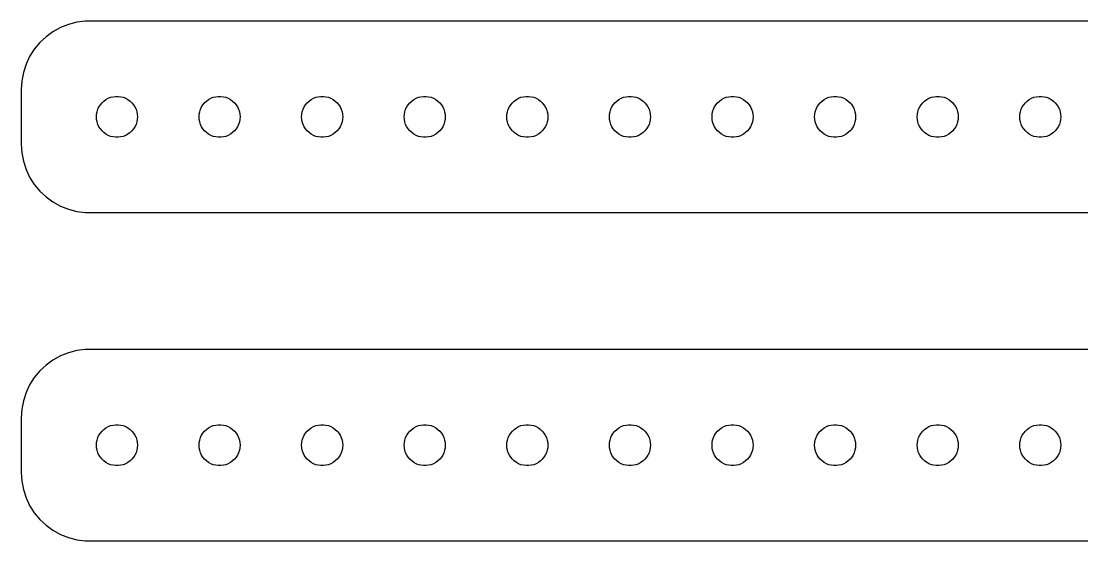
# Model space of a CAD drawing. Header units: metres. Extents: x -157 to 157, y 41 to 79.
# Drawn here: x -157 to -79.5, y 41 to 79 of the extents above; entities that cross this region are included whole.
import ezdxf

# ---------------------------------------------------------------- set-up
doc = ezdxf.new("R2010")
doc.units = ezdxf.units.M

msp = doc.modelspace()

# ---------------------------------------------------------------- linework, layer by layer
for p, q in [((-154.129, 78.5241), (-154.679, 78.2216)), ((-153.545, 78.7553), (-154.129, 78.5241)), ((-152.937, 78.9114), (-153.545, 78.7553)), ((-152.314, 78.9901), (-152.937, 78.9114)), ((152.314, 78.9901), (-152.314, 78.9901)), ((-155.187, 77.8526), (-155.645, 77.4227)), ((-154.679, 78.2216), (-155.187, 77.8526)), ((-156.045, 76.9389), (-156.382, 76.4088)), ((-155.645, 77.4227), (-156.045, 76.9389)), ((-156.382, 76.4088), (-156.649, 75.8406)), ((-156.843, 75.2434), (-156.961, 74.6267)), ((-156.649, 75.8406), (-156.843, 75.2434)), ((-156.961, 74.6267), (-157, 74)), ((-157, 74), (-157, 70)), ((-151.314, 72.7226), (-151.214, 72.8817)), ((-151.214, 72.8817), (-151.093, 73.0268)), ((-151.093, 73.0268), (-150.956, 73.1558)), ((-150.956, 73.1558), (-150.804, 73.2665)), ((-150.804, 73.2665), (-150.639, 73.3572)), ((-150.639, 73.3572), (-150.464, 73.4266)), ((-150.464, 73.4266), (-150.281, 73.4734)), ((-150.281, 73.4734), (-150.094, 73.497)), ((-150.094, 73.497), (-149.906, 73.497)), ((-149.906, 73.497), (-149.719, 73.4734)), ((-149.719, 73.4734), (-149.536, 73.4266)), ((-149.536, 73.4266), (-149.361, 73.3572)), ((-149.361, 73.3572), (-149.196, 73.2665)), ((-149.196, 73.2665), (-149.044, 73.1558)), ((-149.044, 73.1558), (-148.907, 73.0268)), ((-148.907, 73.0268), (-148.786, 72.8817)), ((-148.786, 72.8817), (-148.686, 72.7226)), ((-143.814, 72.7226), (-143.714, 72.8817)), ((-143.714, 72.8817), (-143.593, 73.0268)), ((-143.593, 73.0268), (-143.456, 73.1558)), ((-143.456, 73.1558), (-143.304, 73.2665)), ((-143.304, 73.2665), (-143.139, 73.3572)), ((-143.139, 73.3572), (-142.964, 73.4266)), ((-142.964, 73.4266), (-142.781, 73.4734)), ((-142.781, 73.4734), (-142.594, 73.497)), ((-142.594, 73.497), (-142.406, 73.497)), ((-142.406, 73.497), (-142.219, 73.4734)), ((-142.219, 73.4734), (-142.036, 73.4266)), ((-142.036, 73.4266), (-141.861, 73.3572)), ((-141.861, 73.3572), (-141.696, 73.2665)), ((-141.696, 73.2665), (-141.544, 73.1558)), ((-141.544, 73.1558), (-141.407, 73.0268)), ((-141.407, 73.0268), (-141.286, 72.8817)), ((-141.286, 72.8817), (-141.186, 72.7226)), ((-136.314, 72.7226), (-136.214, 72.8817)), ((-136.214, 72.8817), (-136.093, 73.0268)), ((-136.093, 73.0268), (-135.956, 73.1558)), ((-135.956, 73.1558), (-135.804, 73.2665)), ((-135.804, 73.2665), (-135.639, 73.3572)), ((-135.639, 73.3572), (-135.464, 73.4266)), ((-135.464, 73.4266), (-135.281, 73.4734)), ((-135.281, 73.4734), (-135.094, 73.497)), ((-135.094, 73.497), (-134.906, 73.497)), ((-134.906, 73.497), (-134.719, 73.4734)), ((-134.719, 73.4734), (-134.536, 73.4266)), ((-134.536, 73.4266), (-134.361, 73.3572)), ((-134.361, 73.3572), (-134.196, 73.2665)), ((-134.196, 73.2665), (-134.044, 73.1558)), ((-134.044, 73.1558), (-133.907, 73.0268)), ((-133.907, 73.0268), (-133.786, 72.8817)), ((-133.786, 72.8817), (-133.686, 72.7226)), ((-128.814, 72.7226), (-128.714, 72.8817)), ((-128.714, 72.8817), (-128.593, 73.0268)), ((-128.593, 73.0268), (-128.456, 73.1558)), ((-128.456, 73.1558), (-128.304, 73.2665)), ((-128.304, 73.2665), (-128.139, 73.3572)), ((-128.139, 73.3572), (-127.964, 73.4266)), ((-127.964, 73.4266), (-127.781, 73.4734)), ((-127.781, 73.4734), (-127.594, 73.497)), ((-127.594, 73.497), (-127.406, 73.497)), ((-127.406, 73.497), (-127.219, 73.4734)), ((-127.219, 73.4734), (-127.036, 73.4266)), ((-127.036, 73.4266), (-126.861, 73.3572)), ((-126.861, 73.3572), (-126.696, 73.2665)), ((-126.696, 73.2665), (-126.544, 73.1558)), ((-126.544, 73.1558), (-126.407, 73.0268)), ((-126.407, 73.0268), (-126.286, 72.8817)), ((-126.286, 72.8817), (-126.186, 72.7226)), ((-121.314, 72.7226), (-121.214, 72.8817)), ((-121.214, 72.8817), (-121.093, 73.0268)), ((-121.093, 73.0268), (-120.956, 73.1558)), ((-120.956, 73.1558), (-120.804, 73.2665)), ((-120.804, 73.2665), (-120.639, 73.3572)), ((-120.639, 73.3572), (-120.464, 73.4266)), ((-120.464, 73.4266), (-120.281, 73.4734)), ((-120.281, 73.4734), (-120.094, 73.497)), ((-120.094, 73.497), (-119.906, 73.497)), ((-119.906, 73.497), (-119.719, 73.4734)), ((-119.719, 73.4734), (-119.536, 73.4266)), ((-119.536, 73.4266), (-119.361, 73.3572)), ((-119.361, 73.3572), (-119.196, 73.2665)), ((-119.196, 73.2665), (-119.044, 73.1558)), ((-119.044, 73.1558), (-118.907, 73.0268)), ((-118.907, 73.0268), (-118.786, 72.8817)), ((-118.786, 72.8817), (-118.686, 72.7226)), ((-113.814, 72.7226), (-113.714, 72.8817)), ((-113.714, 72.8817), (-113.593, 73.0268)), ((-113.593, 73.0268), (-113.456, 73.1558)), ((-113.456, 73.1558), (-113.304, 73.2665)), ((-113.304, 73.2665), (-113.139, 73.3572)), ((-113.139, 73.3572), (-112.964, 73.4266)), ((-112.964, 73.4266), (-112.781, 73.4734)), ((-112.781, 73.4734), (-112.594, 73.497)), ((-112.594, 73.497), (-112.406, 73.497)), ((-112.406, 73.497), (-112.219, 73.4734)), ((-112.219, 73.4734), (-112.036, 73.4266)), ((-112.036, 73.4266), (-111.861, 73.3572)), ((-111.861, 73.3572), (-111.696, 73.2665)), ((-111.696, 73.2665), (-111.544, 73.1558)), ((-111.544, 73.1558), (-111.407, 73.0268)), ((-111.407, 73.0268), (-111.286, 72.8817)), ((-111.286, 72.8817), (-111.186, 72.7226)), ((-106.314, 72.7226), (-106.214, 72.8817)), ((-106.214, 72.8817), (-106.093, 73.0268)), ((-106.093, 73.0268), (-105.956, 73.1558)), ((-105.956, 73.1558), (-105.804, 73.2665)), ((-105.804, 73.2665), (-105.639, 73.3572)), ((-105.639, 73.3572), (-105.464, 73.4266)), ((-105.464, 73.4266), (-105.281, 73.4734)), ((-105.281, 73.4734), (-105.094, 73.497)), ((-105.094, 73.497), (-104.906, 73.497)), ((-104.906, 73.497), (-104.719, 73.4734)), ((-104.719, 73.4734), (-104.536, 73.4266)), ((-104.536, 73.4266), (-104.361, 73.3572)), ((-104.361, 73.3572), (-104.196, 73.2665)), ((-104.196, 73.2665), (-104.044, 73.1558)), ((-104.044, 73.1558), (-103.907, 73.0268)), ((-103.907, 73.0268), (-103.786, 72.8817)), ((-103.786, 72.8817), (-103.686, 72.7226)), ((-98.8145, 72.7226), (-98.7135, 72.8817)), ((-98.7135, 72.8817), (-98.5934, 73.0268)), ((-98.5934, 73.0268), (-98.4561, 73.1558)), ((-98.4561, 73.1558), (-98.3037, 73.2665)), ((-98.3037, 73.2665), (-98.1387, 73.3572)), ((-98.1387, 73.3572), (-97.9635, 73.4266)), ((-97.9635, 73.4266), (-97.7811, 73.4734)), ((-97.7811, 73.4734), (-97.5942, 73.497)), ((-97.5942, 73.497), (-97.4058, 73.497)), ((-97.4058, 73.497), (-97.2189, 73.4734)), ((-97.2189, 73.4734), (-97.0365, 73.4266)), ((-97.0365, 73.4266), (-96.8613, 73.3572)), ((-96.8613, 73.3572), (-96.6963, 73.2665)), ((-96.6963, 73.2665), (-96.5439, 73.1558)), ((-96.5439, 73.1558), (-96.4065, 73.0268)), ((-96.4065, 73.0268), (-96.2865, 72.8817)), ((-96.2865, 72.8817), (-96.1855, 72.7226)), ((-91.3145, 72.7226), (-91.2135, 72.8817)), ((-91.2135, 72.8817), (-91.0934, 73.0268)), ((-91.0934, 73.0268), (-90.9561, 73.1558)), ((-90.9561, 73.1558), (-90.8037, 73.2665)), ((-90.8037, 73.2665), (-90.6387, 73.3572)), ((-90.6387, 73.3572), (-90.4635, 73.4266)), ((-90.4635, 73.4266), (-90.2811, 73.4734)), ((-90.2811, 73.4734), (-90.0942, 73.497)), ((-90.0942, 73.497), (-89.9058, 73.497)), ((-89.9058, 73.497), (-89.7189, 73.4734)), ((-89.7189, 73.4734), (-89.5365, 73.4266)), ((-89.5365, 73.4266), (-89.3613, 73.3572)), ((-89.3613, 73.3572), (-89.1963, 73.2665)), ((-89.1963, 73.2665), (-89.0439, 73.1558)), ((-89.0439, 73.1558), (-88.9065, 73.0268)), ((-88.9065, 73.0268), (-88.7865, 72.8817)), ((-88.7865, 72.8817), (-88.6855, 72.7226)), ((-83.8145, 72.7226), (-83.7135, 72.8817)), ((-83.7135, 72.8817), (-83.5934, 73.0268)), ((-83.5934, 73.0268), (-83.4561, 73.1558)), ((-83.4561, 73.1558), (-83.3037, 73.2665)), ((-83.3037, 73.2665), (-83.1387, 73.3572)), ((-83.1387, 73.3572), (-82.9635, 73.4266)), ((-82.9635, 73.4266), (-82.7811, 73.4734)), ((-82.7811, 73.4734), (-82.5942, 73.497)), ((-82.5942, 73.497), (-82.4058, 73.497)), ((-82.4058, 73.497), (-82.2189, 73.4734)), ((-82.2189, 73.4734), (-82.0365, 73.4266)), ((-82.0365, 73.4266), (-81.8613, 73.3572)), ((-81.8613, 73.3572), (-81.6963, 73.2665)), ((-81.6963, 73.2665), (-81.5439, 73.1558)), ((-81.5439, 73.1558), (-81.4065, 73.0268)), ((-81.4065, 73.0268), (-81.2865, 72.8817)), ((-81.2865, 72.8817), (-81.1855, 72.7226)), ((-151.5, 72), (-151.488, 72.188)), ((-151.488, 72.188), (-151.453, 72.373)), ((-151.453, 72.373), (-151.395, 72.5522)), ((-151.395, 72.5522), (-151.314, 72.7226)), ((-148.686, 72.7226), (-148.605, 72.5522)), ((-148.605, 72.5522), (-148.547, 72.373)), ((-148.547, 72.373), (-148.512, 72.188)), ((-148.512, 72.188), (-148.5, 72)), ((-144, 72), (-143.988, 72.188)), ((-143.988, 72.188), (-143.953, 72.373)), ((-143.953, 72.373), (-143.895, 72.5522)), ((-143.895, 72.5522), (-143.814, 72.7226)), ((-141.186, 72.7226), (-141.105, 72.5522)), ((-141.105, 72.5522), (-141.047, 72.373)), ((-141.047, 72.373), (-141.012, 72.188)), ((-141.012, 72.188), (-141, 72)), ((-136.5, 72), (-136.488, 72.188)), ((-136.488, 72.188), (-136.453, 72.373)), ((-136.453, 72.373), (-136.395, 72.5522)), ((-136.395, 72.5522), (-136.314, 72.7226)), ((-133.686, 72.7226), (-133.605, 72.5522)), ((-133.605, 72.5522), (-133.547, 72.373)), ((-133.547, 72.373), (-133.512, 72.188)), ((-133.512, 72.188), (-133.5, 72)), ((-129, 72), (-128.988, 72.188)), ((-128.988, 72.188), (-128.953, 72.373)), ((-128.953, 72.373), (-128.895, 72.5522)), ((-128.895, 72.5522), (-128.814, 72.7226)), ((-126.186, 72.7226), (-126.105, 72.5522)), ((-126.105, 72.5522), (-126.047, 72.373)), ((-126.047, 72.373), (-126.012, 72.188)), ((-126.012, 72.188), (-126, 72)), ((-121.5, 72), (-121.488, 72.188)), ((-121.488, 72.188), (-121.453, 72.373)), ((-121.453, 72.373), (-121.395, 72.5522)), ((-121.395, 72.5522), (-121.314, 72.7226)), ((-118.686, 72.7226), (-118.605, 72.5522)), ((-118.605, 72.5522), (-118.547, 72.373)), ((-118.547, 72.373), (-118.512, 72.188)), ((-118.512, 72.188), (-118.5, 72)), ((-114, 72), (-113.988, 72.188)), ((-113.988, 72.188), (-113.953, 72.373)), ((-113.953, 72.373), (-113.895, 72.5522)), ((-113.895, 72.5522), (-113.814, 72.7226)), ((-111.186, 72.7226), (-111.105, 72.5522)), ((-111.105, 72.5522), (-111.047, 72.373)), ((-111.047, 72.373), (-111.012, 72.188)), ((-111.012, 72.188), (-111, 72)), ((-106.5, 72), (-106.488, 72.188)), ((-106.488, 72.188), (-106.453, 72.373)), ((-106.453, 72.373), (-106.395, 72.5522)), ((-106.395, 72.5522), (-106.314, 72.7226)), ((-103.686, 72.7226), (-103.605, 72.5522)), ((-103.605, 72.5522), (-103.547, 72.373)), ((-103.547, 72.373), (-103.512, 72.188)), ((-103.512, 72.188), (-103.5, 72)), ((-99, 72), (-98.9882, 72.188)), ((-98.9882, 72.188), (-98.9529, 72.373)), ((-98.9529, 72.373), (-98.8947, 72.5522)), ((-98.8947, 72.5522), (-98.8145, 72.7226)), ((-96.1855, 72.7226), (-96.1053, 72.5522)), ((-96.1053, 72.5522), (-96.0471, 72.373)), ((-96.0471, 72.373), (-96.0118, 72.188)), ((-96.0118, 72.188), (-96, 72)), ((-91.5, 72), (-91.4882, 72.188)), ((-91.4882, 72.188), (-91.4529, 72.373)), ((-91.4529, 72.373), (-91.3947, 72.5522)), ((-91.3947, 72.5522), (-91.3145, 72.7226)), ((-88.6855, 72.7226), (-88.6053, 72.5522)), ((-88.6053, 72.5522), (-88.5471, 72.373)), ((-88.5471, 72.373), (-88.5118, 72.188)), ((-88.5118, 72.188), (-88.5, 72)), ((-84, 72), (-83.9882, 72.188)), ((-83.9882, 72.188), (-83.9529, 72.373)), ((-83.9529, 72.373), (-83.8947, 72.5522)), ((-83.8947, 72.5522), (-83.8145, 72.7226)), ((-81.1855, 72.7226), (-81.1053, 72.5522)), ((-81.1053, 72.5522), (-81.0471, 72.373)), ((-81.0471, 72.373), (-81.0118, 72.188)), ((-81.0118, 72.188), (-81, 72)), ((-151.488, 71.812), (-151.5, 72)), ((-151.453, 71.627), (-151.488, 71.812)), ((-151.395, 71.4478), (-151.453, 71.627)), ((-151.314, 71.2774), (-151.395, 71.4478)), ((-148.605, 71.4478), (-148.686, 71.2774)), ((-148.547, 71.627), (-148.605, 71.4478)), ((-148.512, 71.812), (-148.547, 71.627)), ((-148.5, 72), (-148.512, 71.812)), ((-143.988, 71.812), (-144, 72)), ((-143.953, 71.627), (-143.988, 71.812)), ((-143.895, 71.4478), (-143.953, 71.627)), ((-143.814, 71.2774), (-143.895, 71.4478)), ((-141.105, 71.4478), (-141.186, 71.2774)), ((-141.047, 71.627), (-141.105, 71.4478)), ((-141.012, 71.812), (-141.047, 71.627)), ((-141, 72), (-141.012, 71.812)), ((-136.488, 71.812), (-136.5, 72)), ((-136.453, 71.627), (-136.488, 71.812)), ((-136.395, 71.4478), (-136.453, 71.627)), ((-136.314, 71.2774), (-136.395, 71.4478)), ((-133.605, 71.4478), (-133.686, 71.2774)), ((-133.547, 71.627), (-133.605, 71.4478)), ((-133.512, 71.812), (-133.547, 71.627)), ((-133.5, 72), (-133.512, 71.812)), ((-128.988, 71.812), (-129, 72)), ((-128.953, 71.627), (-128.988, 71.812)), ((-128.895, 71.4478), (-128.953, 71.627)), ((-128.814, 71.2774), (-128.895, 71.4478)), ((-126.105, 71.4478), (-126.186, 71.2774)), ((-126.047, 71.627), (-126.105, 71.4478)), ((-126.012, 71.812), (-126.047, 71.627)), ((-126, 72), (-126.012, 71.812)), ((-121.488, 71.812), (-121.5, 72)), ((-121.453, 71.627), (-121.488, 71.812)), ((-121.395, 71.4478), (-121.453, 71.627)), ((-121.314, 71.2774), (-121.395, 71.4478)), ((-118.605, 71.4478), (-118.686, 71.2774)), ((-118.547, 71.627), (-118.605, 71.4478)), ((-118.512, 71.812), (-118.547, 71.627)), ((-118.5, 72), (-118.512, 71.812)), ((-113.988, 71.812), (-114, 72)), ((-113.953, 71.627), (-113.988, 71.812)), ((-113.895, 71.4478), (-113.953, 71.627)), ((-113.814, 71.2774), (-113.895, 71.4478)), ((-111.105, 71.4478), (-111.186, 71.2774)), ((-111.047, 71.627), (-111.105, 71.4478)), ((-111.012, 71.812), (-111.047, 71.627)), ((-111, 72), (-111.012, 71.812)), ((-106.488, 71.812), (-106.5, 72)), ((-106.453, 71.627), (-106.488, 71.812)), ((-106.395, 71.4478), (-106.453, 71.627)), ((-106.314, 71.2774), (-106.395, 71.4478)), ((-103.605, 71.4478), (-103.686, 71.2774)), ((-103.547, 71.627), (-103.605, 71.4478)), ((-103.512, 71.812), (-103.547, 71.627)), ((-103.5, 72), (-103.512, 71.812)), ((-98.9882, 71.812), (-99, 72)), ((-98.9529, 71.627), (-98.9882, 71.812)), ((-98.8947, 71.4478), (-98.9529, 71.627)), ((-98.8145, 71.2774), (-98.8947, 71.4478)), ((-96.1053, 71.4478), (-96.1855, 71.2774)), ((-96.0471, 71.627), (-96.1053, 71.4478)), ((-96.0118, 71.812), (-96.0471, 71.627)), ((-96, 72), (-96.0118, 71.812)), ((-91.4882, 71.812), (-91.5, 72)), ((-91.4529, 71.627), (-91.4882, 71.812)), ((-91.3947, 71.4478), (-91.4529, 71.627)), ((-91.3145, 71.2774), (-91.3947, 71.4478)), ((-88.6053, 71.4478), (-88.6855, 71.2774)), ((-88.5471, 71.627), (-88.6053, 71.4478)), ((-88.5118, 71.812), (-88.5471, 71.627)), ((-88.5, 72), (-88.5118, 71.812)), ((-83.9882, 71.812), (-84, 72)), ((-83.9529, 71.627), (-83.9882, 71.812)), ((-83.8947, 71.4478), (-83.9529, 71.627)), ((-83.8145, 71.2774), (-83.8947, 71.4478)), ((-81.1053, 71.4478), (-81.1855, 71.2774)), ((-81.0471, 71.627), (-81.1053, 71.4478)), ((-81.0118, 71.812), (-81.0471, 71.627)), ((-81, 72), (-81.0118, 71.812)), ((-151.214, 71.1183), (-151.314, 71.2774)), ((-151.093, 70.9732), (-151.214, 71.1183)), ((-150.956, 70.8442), (-151.093, 70.9732)), ((-150.804, 70.7335), (-150.956, 70.8442)), ((-150.639, 70.6428), (-150.804, 70.7335)), ((-150.464, 70.5734), (-150.639, 70.6428)), ((-150.281, 70.5266), (-150.464, 70.5734)), ((-149.536, 70.5734), (-149.719, 70.5266)), ((-149.361, 70.6428), (-149.536, 70.5734)), ((-149.196, 70.7335), (-149.361, 70.6428)), ((-149.044, 70.8442), (-149.196, 70.7335)), ((-148.907, 70.9732), (-149.044, 70.8442)), ((-148.786, 71.1183), (-148.907, 70.9732)), ((-148.686, 71.2774), (-148.786, 71.1183)), ((-143.714, 71.1183), (-143.814, 71.2774)), ((-143.593, 70.9732), (-143.714, 71.1183)), ((-143.456, 70.8442), (-143.593, 70.9732)), ((-143.304, 70.7335), (-143.456, 70.8442)), ((-143.139, 70.6428), (-143.304, 70.7335)), ((-142.964, 70.5734), (-143.139, 70.6428)), ((-142.781, 70.5266), (-142.964, 70.5734)), ((-142.036, 70.5734), (-142.219, 70.5266)), ((-141.861, 70.6428), (-142.036, 70.5734)), ((-141.696, 70.7335), (-141.861, 70.6428)), ((-141.544, 70.8442), (-141.696, 70.7335)), ((-141.407, 70.9732), (-141.544, 70.8442)), ((-141.286, 71.1183), (-141.407, 70.9732)), ((-141.186, 71.2774), (-141.286, 71.1183)), ((-136.214, 71.1183), (-136.314, 71.2774)), ((-136.093, 70.9732), (-136.214, 71.1183)), ((-135.956, 70.8442), (-136.093, 70.9732)), ((-135.804, 70.7335), (-135.956, 70.8442)), ((-135.639, 70.6428), (-135.804, 70.7335)), ((-135.464, 70.5734), (-135.639, 70.6428)), ((-135.281, 70.5266), (-135.464, 70.5734)), ((-134.536, 70.5734), (-134.719, 70.5266)), ((-134.361, 70.6428), (-134.536, 70.5734)), ((-134.196, 70.7335), (-134.361, 70.6428)), ((-134.044, 70.8442), (-134.196, 70.7335)), ((-133.907, 70.9732), (-134.044, 70.8442)), ((-133.786, 71.1183), (-133.907, 70.9732)), ((-133.686, 71.2774), (-133.786, 71.1183)), ((-128.714, 71.1183), (-128.814, 71.2774)), ((-128.593, 70.9732), (-128.714, 71.1183)), ((-128.456, 70.8442), (-128.593, 70.9732)), ((-128.304, 70.7335), (-128.456, 70.8442)), ((-128.139, 70.6428), (-128.304, 70.7335)), ((-127.964, 70.5734), (-128.139, 70.6428)), ((-127.781, 70.5266), (-127.964, 70.5734)), ((-127.036, 70.5734), (-127.219, 70.5266)), ((-126.861, 70.6428), (-127.036, 70.5734)), ((-126.696, 70.7335), (-126.861, 70.6428)), ((-126.544, 70.8442), (-126.696, 70.7335)), ((-126.407, 70.9732), (-126.544, 70.8442)), ((-126.286, 71.1183), (-126.407, 70.9732)), ((-126.186, 71.2774), (-126.286, 71.1183)), ((-121.214, 71.1183), (-121.314, 71.2774)), ((-121.093, 70.9732), (-121.214, 71.1183)), ((-120.956, 70.8442), (-121.093, 70.9732)), ((-120.804, 70.7335), (-120.956, 70.8442)), ((-120.639, 70.6428), (-120.804, 70.7335)), ((-120.464, 70.5734), (-120.639, 70.6428)), ((-120.281, 70.5266), (-120.464, 70.5734)), ((-119.536, 70.5734), (-119.719, 70.5266)), ((-119.361, 70.6428), (-119.536, 70.5734)), ((-119.196, 70.7335), (-119.361, 70.6428)), ((-119.044, 70.8442), (-119.196, 70.7335)), ((-118.907, 70.9732), (-119.044, 70.8442)), ((-118.786, 71.1183), (-118.907, 70.9732)), ((-118.686, 71.2774), (-118.786, 71.1183)), ((-113.714, 71.1183), (-113.814, 71.2774)), ((-113.593, 70.9732), (-113.714, 71.1183)), ((-113.456, 70.8442), (-113.593, 70.9732)), ((-113.304, 70.7335), (-113.456, 70.8442)), ((-113.139, 70.6428), (-113.304, 70.7335)), ((-112.964, 70.5734), (-113.139, 70.6428)), ((-112.781, 70.5266), (-112.964, 70.5734)), ((-112.036, 70.5734), (-112.219, 70.5266)), ((-111.861, 70.6428), (-112.036, 70.5734)), ((-111.696, 70.7335), (-111.861, 70.6428)), ((-111.544, 70.8442), (-111.696, 70.7335)), ((-111.407, 70.9732), (-111.544, 70.8442)), ((-111.286, 71.1183), (-111.407, 70.9732)), ((-111.186, 71.2774), (-111.286, 71.1183)), ((-106.214, 71.1183), (-106.314, 71.2774)), ((-106.093, 70.9732), (-106.214, 71.1183)), ((-105.956, 70.8442), (-106.093, 70.9732)), ((-105.804, 70.7335), (-105.956, 70.8442)), ((-105.639, 70.6428), (-105.804, 70.7335)), ((-105.464, 70.5734), (-105.639, 70.6428)), ((-105.281, 70.5266), (-105.464, 70.5734)), ((-104.536, 70.5734), (-104.719, 70.5266)), ((-104.361, 70.6428), (-104.536, 70.5734)), ((-104.196, 70.7335), (-104.361, 70.6428)), ((-104.044, 70.8442), (-104.196, 70.7335)), ((-103.907, 70.9732), (-104.044, 70.8442)), ((-103.786, 71.1183), (-103.907, 70.9732)), ((-103.686, 71.2774), (-103.786, 71.1183)), ((-98.7135, 71.1183), (-98.8145, 71.2774)), ((-98.5934, 70.9732), (-98.7135, 71.1183)), ((-98.4561, 70.8442), (-98.5934, 70.9732)), ((-98.3037, 70.7335), (-98.4561, 70.8442)), ((-98.1387, 70.6428), (-98.3037, 70.7335)), ((-97.9635, 70.5734), (-98.1387, 70.6428)), ((-97.7811, 70.5266), (-97.9635, 70.5734)), ((-97.0365, 70.5734), (-97.2189, 70.5266)), ((-96.8613, 70.6428), (-97.0365, 70.5734)), ((-96.6963, 70.7335), (-96.8613, 70.6428)), ((-96.5439, 70.8442), (-96.6963, 70.7335)), ((-96.4065, 70.9732), (-96.5439, 70.8442)), ((-96.2865, 71.1183), (-96.4065, 70.9732)), ((-96.1855, 71.2774), (-96.2865, 71.1183)), ((-91.2135, 71.1183), (-91.3145, 71.2774)), ((-91.0934, 70.9732), (-91.2135, 71.1183)), ((-90.9561, 70.8442), (-91.0934, 70.9732)), ((-90.8037, 70.7335), (-90.9561, 70.8442)), ((-90.6387, 70.6428), (-90.8037, 70.7335)), ((-90.4635, 70.5734), (-90.6387, 70.6428)), ((-90.2811, 70.5266), (-90.4635, 70.5734)), ((-89.5365, 70.5734), (-89.7189, 70.5266)), ((-89.3613, 70.6428), (-89.5365, 70.5734)), ((-89.1963, 70.7335), (-89.3613, 70.6428)), ((-89.0439, 70.8442), (-89.1963, 70.7335)), ((-88.9065, 70.9732), (-89.0439, 70.8442)), ((-88.7865, 71.1183), (-88.9065, 70.9732)), ((-88.6855, 71.2774), (-88.7865, 71.1183)), ((-83.7135, 71.1183), (-83.8145, 71.2774)), ((-83.5934, 70.9732), (-83.7135, 71.1183)), ((-83.4561, 70.8442), (-83.5934, 70.9732)), ((-83.3037, 70.7335), (-83.4561, 70.8442)), ((-83.1387, 70.6428), (-83.3037, 70.7335)), ((-82.9635, 70.5734), (-83.1387, 70.6428)), ((-82.7811, 70.5266), (-82.9635, 70.5734)), ((-82.0365, 70.5734), (-82.2189, 70.5266)), ((-81.8613, 70.6428), (-82.0365, 70.5734)), ((-81.6963, 70.7335), (-81.8613, 70.6428)), ((-81.5439, 70.8442), (-81.6963, 70.7335)), ((-81.4065, 70.9732), (-81.5439, 70.8442)), ((-81.2865, 71.1183), (-81.4065, 70.9732)), ((-81.1855, 71.2774), (-81.2865, 71.1183)), ((-157, 70), (-156.961, 69.3733)), ((-150.094, 70.503), (-150.281, 70.5266)), ((-149.906, 70.503), (-150.094, 70.503)), ((-149.719, 70.5266), (-149.906, 70.503)), ((-142.594, 70.503), (-142.781, 70.5266)), ((-142.406, 70.503), (-142.594, 70.503)), ((-142.219, 70.5266), (-142.406, 70.503)), ((-135.094, 70.503), (-135.281, 70.5266)), ((-134.906, 70.503), (-135.094, 70.503)), ((-134.719, 70.5266), (-134.906, 70.503)), ((-127.594, 70.503), (-127.781, 70.5266)), ((-127.406, 70.503), (-127.594, 70.503)), ((-127.219, 70.5266), (-127.406, 70.503)), ((-120.094, 70.503), (-120.281, 70.5266)), ((-119.906, 70.503), (-120.094, 70.503)), ((-119.719, 70.5266), (-119.906, 70.503)), ((-112.594, 70.503), (-112.781, 70.5266)), ((-112.406, 70.503), (-112.594, 70.503)), ((-112.219, 70.5266), (-112.406, 70.503)), ((-105.094, 70.503), (-105.281, 70.5266)), ((-104.906, 70.503), (-105.094, 70.503)), ((-104.719, 70.5266), (-104.906, 70.503)), ((-97.5942, 70.503), (-97.7811, 70.5266)), ((-97.4058, 70.503), (-97.5942, 70.503)), ((-97.2189, 70.5266), (-97.4058, 70.503)), ((-90.0942, 70.503), (-90.2811, 70.5266)), ((-89.9058, 70.503), (-90.0942, 70.503)), ((-89.7189, 70.5266), (-89.9058, 70.503)), ((-82.5942, 70.503), (-82.7811, 70.5266)), ((-82.4058, 70.503), (-82.5942, 70.503)), ((-82.2189, 70.5266), (-82.4058, 70.503)), ((-156.961, 69.3733), (-156.843, 68.7566)), ((-156.843, 68.7566), (-156.649, 68.1594)), ((-156.649, 68.1594), (-156.382, 67.5912)), ((-156.382, 67.5912), (-156.045, 67.0611)), ((-156.045, 67.0611), (-155.645, 66.5773)), ((-155.645, 66.5773), (-155.187, 66.1474)), ((-155.187, 66.1474), (-154.679, 65.7784)), ((-154.679, 65.7784), (-154.129, 65.4759)), ((-154.129, 65.4759), (-153.545, 65.2447)), ((-153.545, 65.2447), (-152.937, 65.0886)), ((-152.937, 65.0886), (-152.314, 65.0099)), ((-152.314, 65.0099), (152.314, 65.0099)), ((-154.129, 54.5241), (-154.679, 54.2216)), ((-153.545, 54.7553), (-154.129, 54.5241)), ((-152.937, 54.9114), (-153.545, 54.7553)), ((-152.314, 54.9901), (-152.937, 54.9114)), ((152.314, 54.9901), (-152.314, 54.9901)), ((-155.187, 53.8526), (-155.645, 53.4227)), ((-154.679, 54.2216), (-155.187, 53.8526)), ((-156.045, 52.9389), (-156.382, 52.4088)), ((-155.645, 53.4227), (-156.045, 52.9389)), ((-156.382, 52.4088), (-156.649, 51.8406)), ((-156.843, 51.2434), (-156.961, 50.6267)), ((-156.649, 51.8406), (-156.843, 51.2434)), ((-156.961, 50.6267), (-157, 50)), ((-157, 50), (-157, 46)), ((-151.314, 48.7226), (-151.214, 48.8817)), ((-151.214, 48.8817), (-151.093, 49.0268)), ((-151.093, 49.0268), (-150.956, 49.1558)), ((-150.956, 49.1558), (-150.804, 49.2665)), ((-150.804, 49.2665), (-150.639, 49.3572)), ((-150.639, 49.3572), (-150.464, 49.4266)), ((-150.464, 49.4266), (-150.281, 49.4734)), ((-150.281, 49.4734), (-150.094, 49.497)), ((-150.094, 49.497), (-149.906, 49.497)), ((-149.906, 49.497), (-149.719, 49.4734)), ((-149.719, 49.4734), (-149.536, 49.4266)), ((-149.536, 49.4266), (-149.361, 49.3572)), ((-149.361, 49.3572), (-149.196, 49.2665)), ((-149.196, 49.2665), (-149.044, 49.1558)), ((-149.044, 49.1558), (-148.907, 49.0268)), ((-148.907, 49.0268), (-148.786, 48.8817)), ((-148.786, 48.8817), (-148.686, 48.7226)), ((-143.814, 48.7226), (-143.714, 48.8817)), ((-143.714, 48.8817), (-143.593, 49.0268)), ((-143.593, 49.0268), (-143.456, 49.1558)), ((-143.456, 49.1558), (-143.304, 49.2665)), ((-143.304, 49.2665), (-143.139, 49.3572)), ((-143.139, 49.3572), (-142.964, 49.4266)), ((-142.964, 49.4266), (-142.781, 49.4734)), ((-142.781, 49.4734), (-142.594, 49.497)), ((-142.594, 49.497), (-142.406, 49.497)), ((-142.406, 49.497), (-142.219, 49.4734)), ((-142.219, 49.4734), (-142.036, 49.4266)), ((-142.036, 49.4266), (-141.861, 49.3572)), ((-141.861, 49.3572), (-141.696, 49.2665)), ((-141.696, 49.2665), (-141.544, 49.1558)), ((-141.544, 49.1558), (-141.407, 49.0268)), ((-141.407, 49.0268), (-141.286, 48.8817)), ((-141.286, 48.8817), (-141.186, 48.7226)), ((-136.314, 48.7226), (-136.214, 48.8817)), ((-136.214, 48.8817), (-136.093, 49.0268)), ((-136.093, 49.0268), (-135.956, 49.1558)), ((-135.956, 49.1558), (-135.804, 49.2665)), ((-135.804, 49.2665), (-135.639, 49.3572)), ((-135.639, 49.3572), (-135.464, 49.4266)), ((-135.464, 49.4266), (-135.281, 49.4734)), ((-135.281, 49.4734), (-135.094, 49.497)), ((-135.094, 49.497), (-134.906, 49.497)), ((-134.906, 49.497), (-134.719, 49.4734)), ((-134.719, 49.4734), (-134.536, 49.4266)), ((-134.536, 49.4266), (-134.361, 49.3572)), ((-134.361, 49.3572), (-134.196, 49.2665)), ((-134.196, 49.2665), (-134.044, 49.1558)), ((-134.044, 49.1558), (-133.907, 49.0268)), ((-133.907, 49.0268), (-133.786, 48.8817)), ((-133.786, 48.8817), (-133.686, 48.7226)), ((-128.814, 48.7226), (-128.714, 48.8817)), ((-128.714, 48.8817), (-128.593, 49.0268)), ((-128.593, 49.0268), (-128.456, 49.1558)), ((-128.456, 49.1558), (-128.304, 49.2665)), ((-128.304, 49.2665), (-128.139, 49.3572)), ((-128.139, 49.3572), (-127.964, 49.4266)), ((-127.964, 49.4266), (-127.781, 49.4734)), ((-127.781, 49.4734), (-127.594, 49.497)), ((-127.594, 49.497), (-127.406, 49.497)), ((-127.406, 49.497), (-127.219, 49.4734)), ((-127.219, 49.4734), (-127.036, 49.4266)), ((-127.036, 49.4266), (-126.861, 49.3572)), ((-126.861, 49.3572), (-126.696, 49.2665)), ((-126.696, 49.2665), (-126.544, 49.1558)), ((-126.544, 49.1558), (-126.407, 49.0268)), ((-126.407, 49.0268), (-126.286, 48.8817)), ((-126.286, 48.8817), (-126.186, 48.7226)), ((-121.314, 48.7226), (-121.214, 48.8817)), ((-121.214, 48.8817), (-121.093, 49.0268)), ((-121.093, 49.0268), (-120.956, 49.1558)), ((-120.956, 49.1558), (-120.804, 49.2665)), ((-120.804, 49.2665), (-120.639, 49.3572)), ((-120.639, 49.3572), (-120.464, 49.4266)), ((-120.464, 49.4266), (-120.281, 49.4734)), ((-120.281, 49.4734), (-120.094, 49.497)), ((-120.094, 49.497), (-119.906, 49.497)), ((-119.906, 49.497), (-119.719, 49.4734)), ((-119.719, 49.4734), (-119.536, 49.4266)), ((-119.536, 49.4266), (-119.361, 49.3572)), ((-119.361, 49.3572), (-119.196, 49.2665)), ((-119.196, 49.2665), (-119.044, 49.1558)), ((-119.044, 49.1558), (-118.907, 49.0268)), ((-118.907, 49.0268), (-118.786, 48.8817)), ((-118.786, 48.8817), (-118.686, 48.7226)), ((-113.814, 48.7226), (-113.714, 48.8817)), ((-113.714, 48.8817), (-113.593, 49.0268)), ((-113.593, 49.0268), (-113.456, 49.1558)), ((-113.456, 49.1558), (-113.304, 49.2665)), ((-113.304, 49.2665), (-113.139, 49.3572)), ((-113.139, 49.3572), (-112.964, 49.4266)), ((-112.964, 49.4266), (-112.781, 49.4734)), ((-112.781, 49.4734), (-112.594, 49.497)), ((-112.594, 49.497), (-112.406, 49.497)), ((-112.406, 49.497), (-112.219, 49.4734)), ((-112.219, 49.4734), (-112.036, 49.4266)), ((-112.036, 49.4266), (-111.861, 49.3572)), ((-111.861, 49.3572), (-111.696, 49.2665)), ((-111.696, 49.2665), (-111.544, 49.1558)), ((-111.544, 49.1558), (-111.407, 49.0268)), ((-111.407, 49.0268), (-111.286, 48.8817)), ((-111.286, 48.8817), (-111.186, 48.7226)), ((-106.314, 48.7226), (-106.214, 48.8817)), ((-106.214, 48.8817), (-106.093, 49.0268)), ((-106.093, 49.0268), (-105.956, 49.1558)), ((-105.956, 49.1558), (-105.804, 49.2665)), ((-105.804, 49.2665), (-105.639, 49.3572)), ((-105.639, 49.3572), (-105.464, 49.4266)), ((-105.464, 49.4266), (-105.281, 49.4734)), ((-105.281, 49.4734), (-105.094, 49.497)), ((-105.094, 49.497), (-104.906, 49.497)), ((-104.906, 49.497), (-104.719, 49.4734)), ((-104.719, 49.4734), (-104.536, 49.4266)), ((-104.536, 49.4266), (-104.361, 49.3572)), ((-104.361, 49.3572), (-104.196, 49.2665)), ((-104.196, 49.2665), (-104.044, 49.1558)), ((-104.044, 49.1558), (-103.907, 49.0268)), ((-103.907, 49.0268), (-103.786, 48.8817)), ((-103.786, 48.8817), (-103.686, 48.7226)), ((-98.8145, 48.7226), (-98.7135, 48.8817)), ((-98.7135, 48.8817), (-98.5934, 49.0268)), ((-98.5934, 49.0268), (-98.4561, 49.1558)), ((-98.4561, 49.1558), (-98.3037, 49.2665)), ((-98.3037, 49.2665), (-98.1387, 49.3572)), ((-98.1387, 49.3572), (-97.9635, 49.4266)), ((-97.9635, 49.4266), (-97.7811, 49.4734)), ((-97.7811, 49.4734), (-97.5942, 49.497)), ((-97.5942, 49.497), (-97.4058, 49.497)), ((-97.4058, 49.497), (-97.2189, 49.4734)), ((-97.2189, 49.4734), (-97.0365, 49.4266)), ((-97.0365, 49.4266), (-96.8613, 49.3572)), ((-96.8613, 49.3572), (-96.6963, 49.2665)), ((-96.6963, 49.2665), (-96.5439, 49.1558)), ((-96.5439, 49.1558), (-96.4065, 49.0268)), ((-96.4065, 49.0268), (-96.2865, 48.8817)), ((-96.2865, 48.8817), (-96.1855, 48.7226)), ((-91.3145, 48.7226), (-91.2135, 48.8817)), ((-91.2135, 48.8817), (-91.0934, 49.0268)), ((-91.0934, 49.0268), (-90.9561, 49.1558)), ((-90.9561, 49.1558), (-90.8037, 49.2665)), ((-90.8037, 49.2665), (-90.6387, 49.3572)), ((-90.6387, 49.3572), (-90.4635, 49.4266)), ((-90.4635, 49.4266), (-90.2811, 49.4734)), ((-90.2811, 49.4734), (-90.0942, 49.497)), ((-90.0942, 49.497), (-89.9058, 49.497)), ((-89.9058, 49.497), (-89.7189, 49.4734)), ((-89.7189, 49.4734), (-89.5365, 49.4266)), ((-89.5365, 49.4266), (-89.3613, 49.3572)), ((-89.3613, 49.3572), (-89.1963, 49.2665)), ((-89.1963, 49.2665), (-89.0439, 49.1558)), ((-89.0439, 49.1558), (-88.9065, 49.0268)), ((-88.9065, 49.0268), (-88.7865, 48.8817)), ((-88.7865, 48.8817), (-88.6855, 48.7226)), ((-83.8145, 48.7226), (-83.7135, 48.8817)), ((-83.7135, 48.8817), (-83.5934, 49.0268)), ((-83.5934, 49.0268), (-83.4561, 49.1558)), ((-83.4561, 49.1558), (-83.3037, 49.2665)), ((-83.3037, 49.2665), (-83.1387, 49.3572)), ((-83.1387, 49.3572), (-82.9635, 49.4266)), ((-82.9635, 49.4266), (-82.7811, 49.4734)), ((-82.7811, 49.4734), (-82.5942, 49.497)), ((-82.5942, 49.497), (-82.4058, 49.497)), ((-82.4058, 49.497), (-82.2189, 49.4734)), ((-82.2189, 49.4734), (-82.0365, 49.4266)), ((-82.0365, 49.4266), (-81.8613, 49.3572)), ((-81.8613, 49.3572), (-81.6963, 49.2665)), ((-81.6963, 49.2665), (-81.5439, 49.1558)), ((-81.5439, 49.1558), (-81.4065, 49.0268)), ((-81.4065, 49.0268), (-81.2865, 48.8817)), ((-81.2865, 48.8817), (-81.1855, 48.7226)), ((-151.5, 48), (-151.488, 48.188)), ((-151.488, 48.188), (-151.453, 48.373)), ((-151.453, 48.373), (-151.395, 48.5522)), ((-151.395, 48.5522), (-151.314, 48.7226)), ((-148.686, 48.7226), (-148.605, 48.5522)), ((-148.605, 48.5522), (-148.547, 48.373)), ((-148.547, 48.373), (-148.512, 48.188)), ((-148.512, 48.188), (-148.5, 48)), ((-144, 48), (-143.988, 48.188)), ((-143.988, 48.188), (-143.953, 48.373)), ((-143.953, 48.373), (-143.895, 48.5522)), ((-143.895, 48.5522), (-143.814, 48.7226)), ((-141.186, 48.7226), (-141.105, 48.5522)), ((-141.105, 48.5522), (-141.047, 48.373)), ((-141.047, 48.373), (-141.012, 48.188)), ((-141.012, 48.188), (-141, 48)), ((-136.5, 48), (-136.488, 48.188)), ((-136.488, 48.188), (-136.453, 48.373)), ((-136.453, 48.373), (-136.395, 48.5522)), ((-136.395, 48.5522), (-136.314, 48.7226)), ((-133.686, 48.7226), (-133.605, 48.5522)), ((-133.605, 48.5522), (-133.547, 48.373)), ((-133.547, 48.373), (-133.512, 48.188)), ((-133.512, 48.188), (-133.5, 48)), ((-129, 48), (-128.988, 48.188)), ((-128.988, 48.188), (-128.953, 48.373)), ((-128.953, 48.373), (-128.895, 48.5522)), ((-128.895, 48.5522), (-128.814, 48.7226)), ((-126.186, 48.7226), (-126.105, 48.5522)), ((-126.105, 48.5522), (-126.047, 48.373)), ((-126.047, 48.373), (-126.012, 48.188)), ((-126.012, 48.188), (-126, 48)), ((-121.5, 48), (-121.488, 48.188)), ((-121.488, 48.188), (-121.453, 48.373)), ((-121.453, 48.373), (-121.395, 48.5522)), ((-121.395, 48.5522), (-121.314, 48.7226)), ((-118.686, 48.7226), (-118.605, 48.5522)), ((-118.605, 48.5522), (-118.547, 48.373)), ((-118.547, 48.373), (-118.512, 48.188)), ((-118.512, 48.188), (-118.5, 48)), ((-114, 48), (-113.988, 48.188)), ((-113.988, 48.188), (-113.953, 48.373)), ((-113.953, 48.373), (-113.895, 48.5522)), ((-113.895, 48.5522), (-113.814, 48.7226)), ((-111.186, 48.7226), (-111.105, 48.5522)), ((-111.105, 48.5522), (-111.047, 48.373)), ((-111.047, 48.373), (-111.012, 48.188)), ((-111.012, 48.188), (-111, 48)), ((-106.5, 48), (-106.488, 48.188)), ((-106.488, 48.188), (-106.453, 48.373)), ((-106.453, 48.373), (-106.395, 48.5522)), ((-106.395, 48.5522), (-106.314, 48.7226)), ((-103.686, 48.7226), (-103.605, 48.5522)), ((-103.605, 48.5522), (-103.547, 48.373)), ((-103.547, 48.373), (-103.512, 48.188)), ((-103.512, 48.188), (-103.5, 48)), ((-99, 48), (-98.9882, 48.188)), ((-98.9882, 48.188), (-98.9529, 48.373)), ((-98.9529, 48.373), (-98.8947, 48.5522)), ((-98.8947, 48.5522), (-98.8145, 48.7226)), ((-96.1855, 48.7226), (-96.1053, 48.5522)), ((-96.1053, 48.5522), (-96.0471, 48.373)), ((-96.0471, 48.373), (-96.0118, 48.188)), ((-96.0118, 48.188), (-96, 48)), ((-91.5, 48), (-91.4882, 48.188)), ((-91.4882, 48.188), (-91.4529, 48.373)), ((-91.4529, 48.373), (-91.3947, 48.5522)), ((-91.3947, 48.5522), (-91.3145, 48.7226)), ((-88.6855, 48.7226), (-88.6053, 48.5522)), ((-88.6053, 48.5522), (-88.5471, 48.373)), ((-88.5471, 48.373), (-88.5118, 48.188)), ((-88.5118, 48.188), (-88.5, 48)), ((-84, 48), (-83.9882, 48.188)), ((-83.9882, 48.188), (-83.9529, 48.373)), ((-83.9529, 48.373), (-83.8947, 48.5522)), ((-83.8947, 48.5522), (-83.8145, 48.7226)), ((-81.1855, 48.7226), (-81.1053, 48.5522)), ((-81.1053, 48.5522), (-81.0471, 48.373)), ((-81.0471, 48.373), (-81.0118, 48.188)), ((-81.0118, 48.188), (-81, 48)), ((-151.488, 47.812), (-151.5, 48)), ((-151.453, 47.627), (-151.488, 47.812)), ((-151.395, 47.4478), (-151.453, 47.627)), ((-151.314, 47.2774), (-151.395, 47.4478)), ((-148.605, 47.4478), (-148.686, 47.2774)), ((-148.547, 47.627), (-148.605, 47.4478)), ((-148.512, 47.812), (-148.547, 47.627)), ((-148.5, 48), (-148.512, 47.812)), ((-143.988, 47.812), (-144, 48)), ((-143.953, 47.627), (-143.988, 47.812)), ((-143.895, 47.4478), (-143.953, 47.627)), ((-143.814, 47.2774), (-143.895, 47.4478)), ((-141.105, 47.4478), (-141.186, 47.2774)), ((-141.047, 47.627), (-141.105, 47.4478)), ((-141.012, 47.812), (-141.047, 47.627)), ((-141, 48), (-141.012, 47.812)), ((-136.488, 47.812), (-136.5, 48)), ((-136.453, 47.627), (-136.488, 47.812)), ((-136.395, 47.4478), (-136.453, 47.627)), ((-136.314, 47.2774), (-136.395, 47.4478)), ((-133.605, 47.4478), (-133.686, 47.2774)), ((-133.547, 47.627), (-133.605, 47.4478)), ((-133.512, 47.812), (-133.547, 47.627)), ((-133.5, 48), (-133.512, 47.812)), ((-128.988, 47.812), (-129, 48)), ((-128.953, 47.627), (-128.988, 47.812)), ((-128.895, 47.4478), (-128.953, 47.627)), ((-128.814, 47.2774), (-128.895, 47.4478)), ((-126.105, 47.4478), (-126.186, 47.2774)), ((-126.047, 47.627), (-126.105, 47.4478)), ((-126.012, 47.812), (-126.047, 47.627)), ((-126, 48), (-126.012, 47.812)), ((-121.488, 47.812), (-121.5, 48)), ((-121.453, 47.627), (-121.488, 47.812)), ((-121.395, 47.4478), (-121.453, 47.627)), ((-121.314, 47.2774), (-121.395, 47.4478)), ((-118.605, 47.4478), (-118.686, 47.2774)), ((-118.547, 47.627), (-118.605, 47.4478)), ((-118.512, 47.812), (-118.547, 47.627)), ((-118.5, 48), (-118.512, 47.812)), ((-113.988, 47.812), (-114, 48)), ((-113.953, 47.627), (-113.988, 47.812)), ((-113.895, 47.4478), (-113.953, 47.627)), ((-113.814, 47.2774), (-113.895, 47.4478)), ((-111.105, 47.4478), (-111.186, 47.2774)), ((-111.047, 47.627), (-111.105, 47.4478)), ((-111.012, 47.812), (-111.047, 47.627)), ((-111, 48), (-111.012, 47.812)), ((-106.488, 47.812), (-106.5, 48)), ((-106.453, 47.627), (-106.488, 47.812)), ((-106.395, 47.4478), (-106.453, 47.627)), ((-106.314, 47.2774), (-106.395, 47.4478)), ((-103.605, 47.4478), (-103.686, 47.2774)), ((-103.547, 47.627), (-103.605, 47.4478)), ((-103.512, 47.812), (-103.547, 47.627)), ((-103.5, 48), (-103.512, 47.812)), ((-98.9882, 47.812), (-99, 48)), ((-98.9529, 47.627), (-98.9882, 47.812)), ((-98.8947, 47.4478), (-98.9529, 47.627)), ((-98.8145, 47.2774), (-98.8947, 47.4478)), ((-96.1053, 47.4478), (-96.1855, 47.2774)), ((-96.0471, 47.627), (-96.1053, 47.4478)), ((-96.0118, 47.812), (-96.0471, 47.627)), ((-96, 48), (-96.0118, 47.812)), ((-91.4882, 47.812), (-91.5, 48)), ((-91.4529, 47.627), (-91.4882, 47.812)), ((-91.3947, 47.4478), (-91.4529, 47.627)), ((-91.3145, 47.2774), (-91.3947, 47.4478)), ((-88.6053, 47.4478), (-88.6855, 47.2774)), ((-88.5471, 47.627), (-88.6053, 47.4478)), ((-88.5118, 47.812), (-88.5471, 47.627)), ((-88.5, 48), (-88.5118, 47.812)), ((-83.9882, 47.812), (-84, 48)), ((-83.9529, 47.627), (-83.9882, 47.812)), ((-83.8947, 47.4478), (-83.9529, 47.627)), ((-83.8145, 47.2774), (-83.8947, 47.4478)), ((-81.1053, 47.4478), (-81.1855, 47.2774)), ((-81.0471, 47.627), (-81.1053, 47.4478)), ((-81.0118, 47.812), (-81.0471, 47.627)), ((-81, 48), (-81.0118, 47.812)), ((-151.214, 47.1183), (-151.314, 47.2774)), ((-151.093, 46.9732), (-151.214, 47.1183)), ((-150.956, 46.8442), (-151.093, 46.9732)), ((-150.804, 46.7335), (-150.956, 46.8442)), ((-150.639, 46.6428), (-150.804, 46.7335)), ((-150.464, 46.5734), (-150.639, 46.6428)), ((-150.281, 46.5266), (-150.464, 46.5734)), ((-150.094, 46.503), (-150.281, 46.5266)), ((-149.719, 46.5266), (-149.906, 46.503)), ((-149.536, 46.5734), (-149.719, 46.5266)), ((-149.361, 46.6428), (-149.536, 46.5734)), ((-149.196, 46.7335), (-149.361, 46.6428)), ((-149.044, 46.8442), (-149.196, 46.7335)), ((-148.907, 46.9732), (-149.044, 46.8442)), ((-148.786, 47.1183), (-148.907, 46.9732)), ((-148.686, 47.2774), (-148.786, 47.1183)), ((-143.714, 47.1183), (-143.814, 47.2774)), ((-143.593, 46.9732), (-143.714, 47.1183)), ((-143.456, 46.8442), (-143.593, 46.9732)), ((-143.304, 46.7335), (-143.456, 46.8442)), ((-143.139, 46.6428), (-143.304, 46.7335)), ((-142.964, 46.5734), (-143.139, 46.6428)), ((-142.781, 46.5266), (-142.964, 46.5734)), ((-142.594, 46.503), (-142.781, 46.5266)), ((-142.219, 46.5266), (-142.406, 46.503)), ((-142.036, 46.5734), (-142.219, 46.5266)), ((-141.861, 46.6428), (-142.036, 46.5734)), ((-141.696, 46.7335), (-141.861, 46.6428)), ((-141.544, 46.8442), (-141.696, 46.7335)), ((-141.407, 46.9732), (-141.544, 46.8442)), ((-141.286, 47.1183), (-141.407, 46.9732)), ((-141.186, 47.2774), (-141.286, 47.1183)), ((-136.214, 47.1183), (-136.314, 47.2774)), ((-136.093, 46.9732), (-136.214, 47.1183)), ((-135.956, 46.8442), (-136.093, 46.9732)), ((-135.804, 46.7335), (-135.956, 46.8442)), ((-135.639, 46.6428), (-135.804, 46.7335)), ((-135.464, 46.5734), (-135.639, 46.6428)), ((-135.281, 46.5266), (-135.464, 46.5734)), ((-135.094, 46.503), (-135.281, 46.5266)), ((-134.719, 46.5266), (-134.906, 46.503)), ((-134.536, 46.5734), (-134.719, 46.5266)), ((-134.361, 46.6428), (-134.536, 46.5734)), ((-134.196, 46.7335), (-134.361, 46.6428)), ((-134.044, 46.8442), (-134.196, 46.7335)), ((-133.907, 46.9732), (-134.044, 46.8442)), ((-133.786, 47.1183), (-133.907, 46.9732)), ((-133.686, 47.2774), (-133.786, 47.1183)), ((-128.714, 47.1183), (-128.814, 47.2774)), ((-128.593, 46.9732), (-128.714, 47.1183)), ((-128.456, 46.8442), (-128.593, 46.9732)), ((-128.304, 46.7335), (-128.456, 46.8442)), ((-128.139, 46.6428), (-128.304, 46.7335)), ((-127.964, 46.5734), (-128.139, 46.6428)), ((-127.781, 46.5266), (-127.964, 46.5734)), ((-127.594, 46.503), (-127.781, 46.5266)), ((-127.219, 46.5266), (-127.406, 46.503)), ((-127.036, 46.5734), (-127.219, 46.5266)), ((-126.861, 46.6428), (-127.036, 46.5734)), ((-126.696, 46.7335), (-126.861, 46.6428)), ((-126.544, 46.8442), (-126.696, 46.7335)), ((-126.407, 46.9732), (-126.544, 46.8442)), ((-126.286, 47.1183), (-126.407, 46.9732)), ((-126.186, 47.2774), (-126.286, 47.1183)), ((-121.214, 47.1183), (-121.314, 47.2774)), ((-121.093, 46.9732), (-121.214, 47.1183)), ((-120.956, 46.8442), (-121.093, 46.9732)), ((-120.804, 46.7335), (-120.956, 46.8442)), ((-120.639, 46.6428), (-120.804, 46.7335)), ((-120.464, 46.5734), (-120.639, 46.6428)), ((-120.281, 46.5266), (-120.464, 46.5734)), ((-120.094, 46.503), (-120.281, 46.5266)), ((-119.719, 46.5266), (-119.906, 46.503)), ((-119.536, 46.5734), (-119.719, 46.5266)), ((-119.361, 46.6428), (-119.536, 46.5734)), ((-119.196, 46.7335), (-119.361, 46.6428)), ((-119.044, 46.8442), (-119.196, 46.7335)), ((-118.907, 46.9732), (-119.044, 46.8442)), ((-118.786, 47.1183), (-118.907, 46.9732)), ((-118.686, 47.2774), (-118.786, 47.1183)), ((-113.714, 47.1183), (-113.814, 47.2774)), ((-113.593, 46.9732), (-113.714, 47.1183)), ((-113.456, 46.8442), (-113.593, 46.9732)), ((-113.304, 46.7335), (-113.456, 46.8442)), ((-113.139, 46.6428), (-113.304, 46.7335)), ((-112.964, 46.5734), (-113.139, 46.6428)), ((-112.781, 46.5266), (-112.964, 46.5734)), ((-112.594, 46.503), (-112.781, 46.5266)), ((-112.219, 46.5266), (-112.406, 46.503)), ((-112.036, 46.5734), (-112.219, 46.5266)), ((-111.861, 46.6428), (-112.036, 46.5734)), ((-111.696, 46.7335), (-111.861, 46.6428)), ((-111.544, 46.8442), (-111.696, 46.7335)), ((-111.407, 46.9732), (-111.544, 46.8442)), ((-111.286, 47.1183), (-111.407, 46.9732)), ((-111.186, 47.2774), (-111.286, 47.1183)), ((-106.214, 47.1183), (-106.314, 47.2774)), ((-106.093, 46.9732), (-106.214, 47.1183)), ((-105.956, 46.8442), (-106.093, 46.9732)), ((-105.804, 46.7335), (-105.956, 46.8442)), ((-105.639, 46.6428), (-105.804, 46.7335)), ((-105.464, 46.5734), (-105.639, 46.6428)), ((-105.281, 46.5266), (-105.464, 46.5734)), ((-105.094, 46.503), (-105.281, 46.5266)), ((-104.719, 46.5266), (-104.906, 46.503)), ((-104.536, 46.5734), (-104.719, 46.5266)), ((-104.361, 46.6428), (-104.536, 46.5734)), ((-104.196, 46.7335), (-104.361, 46.6428)), ((-104.044, 46.8442), (-104.196, 46.7335)), ((-103.907, 46.9732), (-104.044, 46.8442)), ((-103.786, 47.1183), (-103.907, 46.9732)), ((-103.686, 47.2774), (-103.786, 47.1183)), ((-98.7135, 47.1183), (-98.8145, 47.2774)), ((-98.5934, 46.9732), (-98.7135, 47.1183)), ((-98.4561, 46.8442), (-98.5934, 46.9732)), ((-98.3037, 46.7335), (-98.4561, 46.8442)), ((-98.1387, 46.6428), (-98.3037, 46.7335)), ((-97.9635, 46.5734), (-98.1387, 46.6428)), ((-97.7811, 46.5266), (-97.9635, 46.5734)), ((-97.5942, 46.503), (-97.7811, 46.5266)), ((-97.2189, 46.5266), (-97.4058, 46.503)), ((-97.0365, 46.5734), (-97.2189, 46.5266)), ((-96.8613, 46.6428), (-97.0365, 46.5734)), ((-96.6963, 46.7335), (-96.8613, 46.6428)), ((-96.5439, 46.8442), (-96.6963, 46.7335)), ((-96.4065, 46.9732), (-96.5439, 46.8442)), ((-96.2865, 47.1183), (-96.4065, 46.9732)), ((-96.1855, 47.2774), (-96.2865, 47.1183)), ((-91.2135, 47.1183), (-91.3145, 47.2774)), ((-91.0934, 46.9732), (-91.2135, 47.1183)), ((-90.9561, 46.8442), (-91.0934, 46.9732)), ((-90.8037, 46.7335), (-90.9561, 46.8442)), ((-90.6387, 46.6428), (-90.8037, 46.7335)), ((-90.4635, 46.5734), (-90.6387, 46.6428)), ((-90.2811, 46.5266), (-90.4635, 46.5734)), ((-90.0942, 46.503), (-90.2811, 46.5266)), ((-89.7189, 46.5266), (-89.9058, 46.503)), ((-89.5365, 46.5734), (-89.7189, 46.5266)), ((-89.3613, 46.6428), (-89.5365, 46.5734)), ((-89.1963, 46.7335), (-89.3613, 46.6428)), ((-89.0439, 46.8442), (-89.1963, 46.7335)), ((-88.9065, 46.9732), (-89.0439, 46.8442)), ((-88.7865, 47.1183), (-88.9065, 46.9732)), ((-88.6855, 47.2774), (-88.7865, 47.1183)), ((-83.7135, 47.1183), (-83.8145, 47.2774)), ((-83.5934, 46.9732), (-83.7135, 47.1183)), ((-83.4561, 46.8442), (-83.5934, 46.9732)), ((-83.3037, 46.7335), (-83.4561, 46.8442)), ((-83.1387, 46.6428), (-83.3037, 46.7335)), ((-82.9635, 46.5734), (-83.1387, 46.6428)), ((-82.7811, 46.5266), (-82.9635, 46.5734)), ((-82.5942, 46.503), (-82.7811, 46.5266)), ((-82.2189, 46.5266), (-82.4058, 46.503)), ((-82.0365, 46.5734), (-82.2189, 46.5266)), ((-81.8613, 46.6428), (-82.0365, 46.5734)), ((-81.6963, 46.7335), (-81.8613, 46.6428)), ((-81.5439, 46.8442), (-81.6963, 46.7335)), ((-81.4065, 46.9732), (-81.5439, 46.8442)), ((-81.2865, 47.1183), (-81.4065, 46.9732)), ((-81.1855, 47.2774), (-81.2865, 47.1183)), ((-157, 46), (-156.961, 45.3733)), ((-149.906, 46.503), (-150.094, 46.503)), ((-142.406, 46.503), (-142.594, 46.503)), ((-134.906, 46.503), (-135.094, 46.503)), ((-127.406, 46.503), (-127.594, 46.503)), ((-119.906, 46.503), (-120.094, 46.503)), ((-112.406, 46.503), (-112.594, 46.503)), ((-104.906, 46.503), (-105.094, 46.503)), ((-97.4058, 46.503), (-97.5942, 46.503)), ((-89.9058, 46.503), (-90.0942, 46.503)), ((-82.4058, 46.503), (-82.5942, 46.503)), ((-156.961, 45.3733), (-156.843, 44.7566)), ((-156.843, 44.7566), (-156.649, 44.1594)), ((-156.649, 44.1594), (-156.382, 43.5912)), ((-156.382, 43.5912), (-156.045, 43.0611)), ((-156.045, 43.0611), (-155.645, 42.5773)), ((-155.645, 42.5773), (-155.187, 42.1474)), ((-155.187, 42.1474), (-154.679, 41.7784)), ((-154.679, 41.7784), (-154.129, 41.4759)), ((-154.129, 41.4759), (-153.545, 41.2447)), ((-153.545, 41.2447), (-152.937, 41.0886)), ((-152.937, 41.0886), (-152.314, 41.0099)), ((-152.314, 41.0099), (152.314, 41.0099))]:
    msp.add_line(p, q)

doc.saveas('drawing.dxf')
